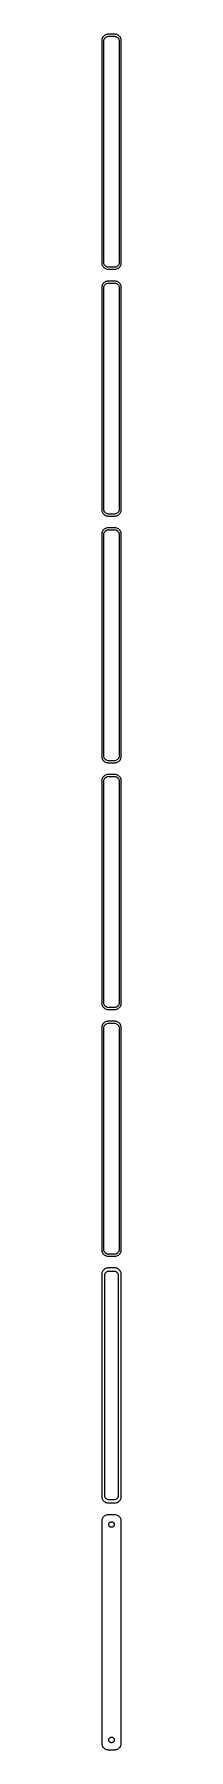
# Model space of a CAD drawing. Header units: metres. Extents: x -8 to 8, y 2745 to 5571.
# Drawn here: x -8 to 8, y 2745 to 4059 of the extents above; entities that cross this region are included whole.
import ezdxf

# ---------------------------------------------------------------- set-up
doc = ezdxf.new("R2010")
doc.units = ezdxf.units.M

msp = doc.modelspace()

# ---------------------------------------------------------------- linework, layer by layer
for p, q in [((-7.46057, 4054.63), (-7.5, 4054)), ((-7.5, 4054), (-7.5, 3884)), ((-7.34291, 4055.24), (-7.46057, 4054.63)), ((-7.14888, 4055.84), (-7.34291, 4055.24)), ((-6.88153, 4056.41), (-7.14888, 4055.84)), ((-6.54507, 4056.94), (-6.88153, 4056.41)), ((-6.14484, 4057.42), (-6.54507, 4056.94)), ((-5.68712, 4057.85), (-6.14484, 4057.42)), ((-6, 4053.5), (-5.96844, 4054)), ((-6, 3884.5), (-6, 4053.5)), ((-5.96844, 4054), (-5.87433, 4054.49)), ((-5.87433, 4054.49), (-5.7191, 4054.97)), ((-5.7191, 4054.97), (-5.50522, 4055.43)), ((-5.17912, 4058.22), (-5.68712, 4057.85)), ((-5.50522, 4055.43), (-5.23605, 4055.85)), ((-5.23605, 4055.85), (-4.91586, 4056.24)), ((-4.62889, 4058.52), (-5.17912, 4058.22)), ((-4.91586, 4056.24), (-4.54968, 4056.58)), ((-4.04507, 4058.76), (-4.62889, 4058.52)), ((-4.54968, 4056.58), (-4.1433, 4056.88)), ((-4.1433, 4056.88), (-3.70311, 4057.12)), ((-3.4369, 4058.91), (-4.04507, 4058.76)), ((-3.70311, 4057.12), (-3.23605, 4057.3)), ((-2.81395, 4058.99), (-3.4369, 4058.91)), ((-3.23605, 4057.3), (-2.74951, 4057.43)), ((2.81395, 4058.99), (-2.81395, 4058.99)), ((-2.74951, 4057.43), (-2.25116, 4057.49)), ((-2.25116, 4057.49), (2.25116, 4057.49)), ((2.25116, 4057.49), (2.74951, 4057.43)), ((2.74951, 4057.43), (3.23605, 4057.3)), ((3.4369, 4058.91), (2.81395, 4058.99)), ((3.23605, 4057.3), (3.70311, 4057.12)), ((4.04507, 4058.76), (3.4369, 4058.91)), ((3.70311, 4057.12), (4.1433, 4056.88)), ((4.62889, 4058.52), (4.04507, 4058.76)), ((4.1433, 4056.88), (4.54968, 4056.58)), ((4.54968, 4056.58), (4.91586, 4056.24)), ((5.17912, 4058.22), (4.62889, 4058.52)), ((4.91586, 4056.24), (5.23605, 4055.85)), ((5.68712, 4057.85), (5.17912, 4058.22)), ((5.23605, 4055.85), (5.50522, 4055.43)), ((5.50522, 4055.43), (5.7191, 4054.97)), ((6.14484, 4057.42), (5.68712, 4057.85)), ((5.7191, 4054.97), (5.87433, 4054.49)), ((5.87433, 4054.49), (5.96844, 4054)), ((5.96844, 4054), (6, 4053.5)), ((6, 4053.5), (6, 3884.5)), ((6.54507, 4056.94), (6.14484, 4057.42)), ((6.88153, 4056.41), (6.54507, 4056.94)), ((7.14888, 4055.84), (6.88153, 4056.41)), ((7.34291, 4055.24), (7.14888, 4055.84)), ((7.46057, 4054.63), (7.34291, 4055.24)), ((7.5, 4054), (7.46057, 4054.63)), ((7.5, 3884), (7.5, 4054)), ((-7.5, 3884), (-7.46057, 3883.37)), ((-7.46057, 3883.37), (-7.34291, 3882.76)), ((-7.34291, 3882.76), (-7.14888, 3882.16)), ((-7.14888, 3882.16), (-6.88153, 3881.59)), ((-6.88153, 3881.59), (-6.54507, 3881.06)), ((-6.54507, 3881.06), (-6.14484, 3880.58)), ((-6.14484, 3880.58), (-5.68712, 3880.15)), ((-5.96844, 3884), (-6, 3884.5)), ((-5.87433, 3883.51), (-5.96844, 3884)), ((-5.7191, 3883.03), (-5.87433, 3883.51)), ((-5.50522, 3882.57), (-5.7191, 3883.03)), ((-5.68712, 3880.15), (-5.17912, 3879.78)), ((-5.23605, 3882.15), (-5.50522, 3882.57)), ((-4.91586, 3881.76), (-5.23605, 3882.15)), ((-5.17912, 3879.78), (-4.62889, 3879.48)), ((-4.54968, 3881.42), (-4.91586, 3881.76)), ((-4.62889, 3879.48), (-4.04507, 3879.24)), ((-4.1433, 3881.12), (-4.54968, 3881.42)), ((-3.70311, 3880.88), (-4.1433, 3881.12)), ((-4.04507, 3879.24), (-3.4369, 3879.09)), ((-3.23605, 3880.7), (-3.70311, 3880.88)), ((-3.4369, 3879.09), (-2.81395, 3879.01)), ((-2.74951, 3880.57), (-3.23605, 3880.7)), ((-2.81395, 3879.01), (2.81395, 3879.01)), ((-2.25116, 3880.51), (-2.74951, 3880.57)), ((2.25116, 3880.51), (-2.25116, 3880.51)), ((2.74951, 3880.57), (2.25116, 3880.51)), ((3.23605, 3880.7), (2.74951, 3880.57)), ((2.81395, 3879.01), (3.4369, 3879.09)), ((3.70311, 3880.88), (3.23605, 3880.7)), ((3.4369, 3879.09), (4.04507, 3879.24)), ((4.1433, 3881.12), (3.70311, 3880.88)), ((4.04507, 3879.24), (4.62889, 3879.48)), ((4.54968, 3881.42), (4.1433, 3881.12)), ((4.91586, 3881.76), (4.54968, 3881.42)), ((4.62889, 3879.48), (5.17912, 3879.78)), ((5.23605, 3882.15), (4.91586, 3881.76)), ((5.17912, 3879.78), (5.68712, 3880.15)), ((5.50522, 3882.57), (5.23605, 3882.15)), ((5.7191, 3883.03), (5.50522, 3882.57)), ((5.68712, 3880.15), (6.14484, 3880.58)), ((5.87433, 3883.51), (5.7191, 3883.03)), ((5.96844, 3884), (5.87433, 3883.51)), ((6, 3884.5), (5.96844, 3884)), ((6.14484, 3880.58), (6.54507, 3881.06)), ((6.54507, 3881.06), (6.88153, 3881.59)), ((6.88153, 3881.59), (7.14888, 3882.16)), ((7.14888, 3882.16), (7.34291, 3882.76)), ((7.34291, 3882.76), (7.46057, 3883.37)), ((7.46057, 3883.37), (7.5, 3884)), ((-7.46057, 3865.63), (-7.5, 3865)), ((-7.5, 3865), (-7.5, 3695)), ((-7.34291, 3866.24), (-7.46057, 3865.63)), ((-7.14888, 3866.84), (-7.34291, 3866.24)), ((-6.88153, 3867.41), (-7.14888, 3866.84)), ((-6.54507, 3867.94), (-6.88153, 3867.41)), ((-6.14484, 3868.42), (-6.54507, 3867.94)), ((-5.68712, 3868.85), (-6.14484, 3868.42)), ((-6, 3864.5), (-5.96844, 3865)), ((-6, 3695.5), (-6, 3864.5)), ((-5.96844, 3865), (-5.87433, 3865.49)), ((-5.87433, 3865.49), (-5.7191, 3865.97)), ((-5.7191, 3865.97), (-5.50522, 3866.43)), ((-5.17912, 3869.22), (-5.68712, 3868.85)), ((-5.50522, 3866.43), (-5.23605, 3866.85)), ((-5.23605, 3866.85), (-4.91586, 3867.24)), ((-4.62889, 3869.52), (-5.17912, 3869.22)), ((-4.91586, 3867.24), (-4.54968, 3867.58)), ((-4.04507, 3869.76), (-4.62889, 3869.52)), ((-4.54968, 3867.58), (-4.1433, 3867.88)), ((-4.1433, 3867.88), (-3.70311, 3868.12)), ((-3.4369, 3869.91), (-4.04507, 3869.76)), ((-3.70311, 3868.12), (-3.23605, 3868.3)), ((-2.81395, 3869.99), (-3.4369, 3869.91)), ((-3.23605, 3868.3), (-2.74951, 3868.43)), ((2.81395, 3869.99), (-2.81395, 3869.99)), ((-2.74951, 3868.43), (-2.25116, 3868.49)), ((-2.25116, 3868.49), (2.25116, 3868.49)), ((2.25116, 3868.49), (2.74951, 3868.43)), ((2.74951, 3868.43), (3.23605, 3868.3)), ((3.4369, 3869.91), (2.81395, 3869.99)), ((3.23605, 3868.3), (3.70311, 3868.12)), ((4.04507, 3869.76), (3.4369, 3869.91)), ((3.70311, 3868.12), (4.1433, 3867.88)), ((4.62889, 3869.52), (4.04507, 3869.76)), ((4.1433, 3867.88), (4.54968, 3867.58)), ((4.54968, 3867.58), (4.91586, 3867.24)), ((5.17912, 3869.22), (4.62889, 3869.52)), ((4.91586, 3867.24), (5.23605, 3866.85)), ((5.68712, 3868.85), (5.17912, 3869.22)), ((5.23605, 3866.85), (5.50522, 3866.43)), ((5.50522, 3866.43), (5.7191, 3865.97)), ((6.14484, 3868.42), (5.68712, 3868.85)), ((5.7191, 3865.97), (5.87433, 3865.49)), ((5.87433, 3865.49), (5.96844, 3865)), ((5.96844, 3865), (6, 3864.5)), ((6, 3864.5), (6, 3695.5)), ((6.54507, 3867.94), (6.14484, 3868.42)), ((6.88153, 3867.41), (6.54507, 3867.94)), ((7.14888, 3866.84), (6.88153, 3867.41)), ((7.34291, 3866.24), (7.14888, 3866.84)), ((7.46057, 3865.63), (7.34291, 3866.24)), ((7.5, 3865), (7.46057, 3865.63)), ((7.5, 3695), (7.5, 3865)), ((-7.5, 3695), (-7.46057, 3694.37)), ((-7.46057, 3694.37), (-7.34291, 3693.76)), ((-7.34291, 3693.76), (-7.14888, 3693.16)), ((-7.14888, 3693.16), (-6.88153, 3692.59)), ((-6.88153, 3692.59), (-6.54507, 3692.06)), ((-5.96844, 3695), (-6, 3695.5)), ((-5.87433, 3694.51), (-5.96844, 3695)), ((-5.7191, 3694.03), (-5.87433, 3694.51)), ((-5.50522, 3693.57), (-5.7191, 3694.03)), ((-5.23605, 3693.15), (-5.50522, 3693.57)), ((-4.91586, 3692.76), (-5.23605, 3693.15)), ((-4.54968, 3692.42), (-4.91586, 3692.76)), ((-4.1433, 3692.12), (-4.54968, 3692.42)), ((4.54968, 3692.42), (4.1433, 3692.12)), ((4.91586, 3692.76), (4.54968, 3692.42)), ((5.23605, 3693.15), (4.91586, 3692.76)), ((5.50522, 3693.57), (5.23605, 3693.15)), ((5.7191, 3694.03), (5.50522, 3693.57)), ((5.87433, 3694.51), (5.7191, 3694.03)), ((5.96844, 3695), (5.87433, 3694.51)), ((6, 3695.5), (5.96844, 3695)), ((6.54507, 3692.06), (6.88153, 3692.59)), ((6.88153, 3692.59), (7.14888, 3693.16)), ((7.14888, 3693.16), (7.34291, 3693.76)), ((7.34291, 3693.76), (7.46057, 3694.37)), ((7.46057, 3694.37), (7.5, 3695)), ((-6.54507, 3692.06), (-6.14484, 3691.58)), ((-6.14484, 3679.42), (-6.54507, 3678.94)), ((-6.14484, 3691.58), (-5.68712, 3691.15)), ((-5.68712, 3679.85), (-6.14484, 3679.42)), ((-5.68712, 3691.15), (-5.17912, 3690.78)), ((-5.17912, 3680.22), (-5.68712, 3679.85)), ((-5.17912, 3690.78), (-4.62889, 3690.48)), ((-4.62889, 3680.52), (-5.17912, 3680.22)), ((-4.62889, 3690.48), (-4.04507, 3690.24)), ((-4.04507, 3680.76), (-4.62889, 3680.52)), ((-3.70311, 3691.88), (-4.1433, 3692.12)), ((-4.04507, 3690.24), (-3.4369, 3690.09)), ((-3.4369, 3680.91), (-4.04507, 3680.76)), ((-3.23605, 3691.7), (-3.70311, 3691.88)), ((-3.70311, 3679.12), (-3.23605, 3679.3)), ((-3.4369, 3690.09), (-2.81395, 3690.01)), ((-2.81395, 3680.99), (-3.4369, 3680.91)), ((-2.74951, 3691.57), (-3.23605, 3691.7)), ((-3.23605, 3679.3), (-2.74951, 3679.43)), ((-2.81395, 3690.01), (2.81395, 3690.01)), ((2.81395, 3680.99), (-2.81395, 3680.99)), ((-2.25116, 3691.51), (-2.74951, 3691.57)), ((-2.74951, 3679.43), (-2.25116, 3679.49)), ((2.25116, 3691.51), (-2.25116, 3691.51)), ((-2.25116, 3679.49), (2.25116, 3679.49)), ((2.74951, 3691.57), (2.25116, 3691.51)), ((2.25116, 3679.49), (2.74951, 3679.43)), ((3.23605, 3691.7), (2.74951, 3691.57)), ((2.74951, 3679.43), (3.23605, 3679.3)), ((2.81395, 3690.01), (3.4369, 3690.09)), ((3.4369, 3680.91), (2.81395, 3680.99)), ((3.70311, 3691.88), (3.23605, 3691.7)), ((3.23605, 3679.3), (3.70311, 3679.12)), ((3.4369, 3690.09), (4.04507, 3690.24)), ((4.04507, 3680.76), (3.4369, 3680.91)), ((4.1433, 3692.12), (3.70311, 3691.88)), ((4.04507, 3690.24), (4.62889, 3690.48)), ((4.62889, 3680.52), (4.04507, 3680.76)), ((4.62889, 3690.48), (5.17912, 3690.78)), ((5.17912, 3680.22), (4.62889, 3680.52)), ((5.17912, 3690.78), (5.68712, 3691.15)), ((5.68712, 3679.85), (5.17912, 3680.22)), ((5.68712, 3691.15), (6.14484, 3691.58)), ((6.14484, 3679.42), (5.68712, 3679.85)), ((6.14484, 3691.58), (6.54507, 3692.06)), ((6.54507, 3678.94), (6.14484, 3679.42)), ((-7.46057, 3676.63), (-7.5, 3676)), ((-7.5, 3676), (-7.5, 3506)), ((-7.34291, 3677.24), (-7.46057, 3676.63)), ((-7.14888, 3677.84), (-7.34291, 3677.24)), ((-6.88153, 3678.41), (-7.14888, 3677.84)), ((-6.54507, 3678.94), (-6.88153, 3678.41)), ((-6, 3675.5), (-5.96844, 3676)), ((-6, 3506.5), (-6, 3675.5)), ((-5.96844, 3676), (-5.87433, 3676.49)), ((-5.87433, 3676.49), (-5.7191, 3676.97)), ((-5.7191, 3676.97), (-5.50522, 3677.43)), ((-5.50522, 3677.43), (-5.23605, 3677.85)), ((-5.23605, 3677.85), (-4.91586, 3678.24)), ((-4.91586, 3678.24), (-4.54968, 3678.58)), ((-4.54968, 3678.58), (-4.1433, 3678.88)), ((-4.1433, 3678.88), (-3.70311, 3679.12)), ((3.70311, 3679.12), (4.1433, 3678.88)), ((4.1433, 3678.88), (4.54968, 3678.58)), ((4.54968, 3678.58), (4.91586, 3678.24)), ((4.91586, 3678.24), (5.23605, 3677.85)), ((5.23605, 3677.85), (5.50522, 3677.43)), ((5.50522, 3677.43), (5.7191, 3676.97)), ((5.7191, 3676.97), (5.87433, 3676.49)), ((5.87433, 3676.49), (5.96844, 3676)), ((5.96844, 3676), (6, 3675.5)), ((6, 3675.5), (6, 3506.5)), ((6.88153, 3678.41), (6.54507, 3678.94)), ((7.14888, 3677.84), (6.88153, 3678.41)), ((7.34291, 3677.24), (7.14888, 3677.84)), ((7.46057, 3676.63), (7.34291, 3677.24)), ((7.5, 3676), (7.46057, 3676.63)), ((7.5, 3506), (7.5, 3676)), ((-7.5, 3506), (-7.46057, 3505.37)), ((-7.46057, 3505.37), (-7.34291, 3504.76)), ((-7.34291, 3504.76), (-7.14888, 3504.16)), ((-7.14888, 3504.16), (-6.88153, 3503.59)), ((-6.88153, 3503.59), (-6.54507, 3503.06)), ((-6.54507, 3503.06), (-6.14484, 3502.58)), ((-6.14484, 3502.58), (-5.68712, 3502.15)), ((-5.96844, 3506), (-6, 3506.5)), ((-5.87433, 3505.51), (-5.96844, 3506)), ((-5.7191, 3505.03), (-5.87433, 3505.51)), ((-5.50522, 3504.57), (-5.7191, 3505.03)), ((-5.68712, 3502.15), (-5.17912, 3501.78)), ((-5.23605, 3504.15), (-5.50522, 3504.57)), ((-4.91586, 3503.76), (-5.23605, 3504.15)), ((-5.17912, 3501.78), (-4.62889, 3501.48)), ((-4.54968, 3503.42), (-4.91586, 3503.76)), ((-4.62889, 3501.48), (-4.04507, 3501.24)), ((-4.1433, 3503.12), (-4.54968, 3503.42)), ((-3.70311, 3502.88), (-4.1433, 3503.12)), ((-4.04507, 3501.24), (-3.4369, 3501.09)), ((-3.23605, 3502.7), (-3.70311, 3502.88)), ((-3.4369, 3501.09), (-2.81395, 3501.01)), ((-2.74951, 3502.57), (-3.23605, 3502.7)), ((-2.81395, 3501.01), (2.81395, 3501.01)), ((-2.25116, 3502.51), (-2.74951, 3502.57)), ((2.25116, 3502.51), (-2.25116, 3502.51)), ((2.74951, 3502.57), (2.25116, 3502.51)), ((3.23605, 3502.7), (2.74951, 3502.57)), ((2.81395, 3501.01), (3.4369, 3501.09)), ((3.70311, 3502.88), (3.23605, 3502.7)), ((3.4369, 3501.09), (4.04507, 3501.24)), ((4.1433, 3503.12), (3.70311, 3502.88)), ((4.04507, 3501.24), (4.62889, 3501.48)), ((4.54968, 3503.42), (4.1433, 3503.12)), ((4.91586, 3503.76), (4.54968, 3503.42)), ((4.62889, 3501.48), (5.17912, 3501.78)), ((5.23605, 3504.15), (4.91586, 3503.76)), ((5.17912, 3501.78), (5.68712, 3502.15)), ((5.50522, 3504.57), (5.23605, 3504.15)), ((5.7191, 3505.03), (5.50522, 3504.57)), ((5.68712, 3502.15), (6.14484, 3502.58)), ((5.87433, 3505.51), (5.7191, 3505.03)), ((5.96844, 3506), (5.87433, 3505.51)), ((6, 3506.5), (5.96844, 3506)), ((6.14484, 3502.58), (6.54507, 3503.06)), ((6.54507, 3503.06), (6.88153, 3503.59)), ((6.88153, 3503.59), (7.14888, 3504.16)), ((7.14888, 3504.16), (7.34291, 3504.76)), ((7.34291, 3504.76), (7.46057, 3505.37)), ((7.46057, 3505.37), (7.5, 3506)), ((-7.46057, 3487.63), (-7.5, 3487)), ((-7.5, 3487), (-7.5, 3317)), ((-7.34291, 3488.24), (-7.46057, 3487.63)), ((-7.14888, 3488.84), (-7.34291, 3488.24)), ((-6.88153, 3489.41), (-7.14888, 3488.84)), ((-6.54507, 3489.94), (-6.88153, 3489.41)), ((-6.14484, 3490.42), (-6.54507, 3489.94)), ((-5.68712, 3490.85), (-6.14484, 3490.42)), ((-6, 3486.5), (-5.96844, 3487)), ((-6, 3317.5), (-6, 3486.5)), ((-5.96844, 3487), (-5.87433, 3487.49)), ((-5.87433, 3487.49), (-5.7191, 3487.97)), ((-5.7191, 3487.97), (-5.50522, 3488.43)), ((-5.17912, 3491.22), (-5.68712, 3490.85)), ((-5.50522, 3488.43), (-5.23605, 3488.85)), ((-5.23605, 3488.85), (-4.91586, 3489.24)), ((-4.62889, 3491.52), (-5.17912, 3491.22)), ((-4.91586, 3489.24), (-4.54968, 3489.58)), ((-4.04507, 3491.76), (-4.62889, 3491.52)), ((-4.54968, 3489.58), (-4.1433, 3489.88)), ((-4.1433, 3489.88), (-3.70311, 3490.12)), ((-3.4369, 3491.91), (-4.04507, 3491.76)), ((-3.70311, 3490.12), (-3.23605, 3490.3)), ((-2.81395, 3491.99), (-3.4369, 3491.91)), ((-3.23605, 3490.3), (-2.74951, 3490.43)), ((2.81395, 3491.99), (-2.81395, 3491.99)), ((-2.74951, 3490.43), (-2.25116, 3490.49)), ((-2.25116, 3490.49), (2.25116, 3490.49)), ((2.25116, 3490.49), (2.74951, 3490.43)), ((2.74951, 3490.43), (3.23605, 3490.3)), ((3.4369, 3491.91), (2.81395, 3491.99)), ((3.23605, 3490.3), (3.70311, 3490.12)), ((4.04507, 3491.76), (3.4369, 3491.91)), ((3.70311, 3490.12), (4.1433, 3489.88)), ((4.62889, 3491.52), (4.04507, 3491.76)), ((4.1433, 3489.88), (4.54968, 3489.58)), ((4.54968, 3489.58), (4.91586, 3489.24)), ((5.17912, 3491.22), (4.62889, 3491.52)), ((4.91586, 3489.24), (5.23605, 3488.85)), ((5.68712, 3490.85), (5.17912, 3491.22)), ((5.23605, 3488.85), (5.50522, 3488.43)), ((5.50522, 3488.43), (5.7191, 3487.97)), ((6.14484, 3490.42), (5.68712, 3490.85)), ((5.7191, 3487.97), (5.87433, 3487.49)), ((5.87433, 3487.49), (5.96844, 3487)), ((5.96844, 3487), (6, 3486.5)), ((6, 3486.5), (6, 3317.5)), ((6.54507, 3489.94), (6.14484, 3490.42)), ((6.88153, 3489.41), (6.54507, 3489.94)), ((7.14888, 3488.84), (6.88153, 3489.41)), ((7.34291, 3488.24), (7.14888, 3488.84)), ((7.46057, 3487.63), (7.34291, 3488.24)), ((7.5, 3487), (7.46057, 3487.63)), ((7.5, 3317), (7.5, 3487)), ((-7.5, 3317), (-7.46057, 3316.37)), ((-7.46057, 3316.37), (-7.34291, 3315.76)), ((-7.34291, 3315.76), (-7.14888, 3315.16)), ((-7.14888, 3315.16), (-6.88153, 3314.59)), ((-6.88153, 3314.59), (-6.54507, 3314.06)), ((-6.54507, 3314.06), (-6.14484, 3313.58)), ((-6.14484, 3313.58), (-5.68712, 3313.15)), ((-5.96844, 3317), (-6, 3317.5)), ((-5.87433, 3316.51), (-5.96844, 3317)), ((-5.7191, 3316.03), (-5.87433, 3316.51)), ((-5.50522, 3315.57), (-5.7191, 3316.03)), ((-5.68712, 3313.15), (-5.17912, 3312.78)), ((-5.23605, 3315.15), (-5.50522, 3315.57)), ((-4.91586, 3314.76), (-5.23605, 3315.15)), ((-5.17912, 3312.78), (-4.62889, 3312.48)), ((-4.54968, 3314.42), (-4.91586, 3314.76)), ((-4.62889, 3312.48), (-4.04507, 3312.24)), ((-4.1433, 3314.12), (-4.54968, 3314.42)), ((-3.70311, 3313.88), (-4.1433, 3314.12)), ((-4.04507, 3312.24), (-3.4369, 3312.09)), ((-3.23605, 3313.7), (-3.70311, 3313.88)), ((-3.4369, 3312.09), (-2.81395, 3312.01)), ((-2.74951, 3313.57), (-3.23605, 3313.7)), ((-2.81395, 3312.01), (2.81395, 3312.01)), ((-2.25116, 3313.51), (-2.74951, 3313.57)), ((2.25116, 3313.51), (-2.25116, 3313.51)), ((2.74951, 3313.57), (2.25116, 3313.51)), ((3.23605, 3313.7), (2.74951, 3313.57)), ((2.81395, 3312.01), (3.4369, 3312.09)), ((3.70311, 3313.88), (3.23605, 3313.7)), ((3.4369, 3312.09), (4.04507, 3312.24)), ((4.1433, 3314.12), (3.70311, 3313.88)), ((4.04507, 3312.24), (4.62889, 3312.48)), ((4.54968, 3314.42), (4.1433, 3314.12)), ((4.91586, 3314.76), (4.54968, 3314.42)), ((4.62889, 3312.48), (5.17912, 3312.78)), ((5.23605, 3315.15), (4.91586, 3314.76)), ((5.17912, 3312.78), (5.68712, 3313.15)), ((5.50522, 3315.57), (5.23605, 3315.15)), ((5.7191, 3316.03), (5.50522, 3315.57)), ((5.68712, 3313.15), (6.14484, 3313.58)), ((5.87433, 3316.51), (5.7191, 3316.03)), ((5.96844, 3317), (5.87433, 3316.51)), ((6, 3317.5), (5.96844, 3317)), ((6.14484, 3313.58), (6.54507, 3314.06)), ((6.54507, 3314.06), (6.88153, 3314.59)), ((6.88153, 3314.59), (7.14888, 3315.16)), ((7.14888, 3315.16), (7.34291, 3315.76)), ((7.34291, 3315.76), (7.46057, 3316.37)), ((7.46057, 3316.37), (7.5, 3317)), ((-7.46057, 3298.63), (-7.5, 3298)), ((-7.34291, 3299.24), (-7.46057, 3298.63)), ((-7.14888, 3299.84), (-7.34291, 3299.24)), ((-6.88153, 3300.41), (-7.14888, 3299.84)), ((-6.54507, 3300.94), (-6.88153, 3300.41)), ((-6.14484, 3301.42), (-6.54507, 3300.94)), ((-5.68712, 3301.85), (-6.14484, 3301.42)), ((-5.96844, 3298), (-5.87433, 3298.49)), ((-5.87433, 3298.49), (-5.7191, 3298.97)), ((-5.7191, 3298.97), (-5.50522, 3299.43)), ((-5.17912, 3302.22), (-5.68712, 3301.85)), ((-5.50522, 3299.43), (-5.23605, 3299.85)), ((-5.23605, 3299.85), (-4.91586, 3300.24)), ((-4.62889, 3302.52), (-5.17912, 3302.22)), ((-4.91586, 3300.24), (-4.54968, 3300.58)), ((-4.04507, 3302.76), (-4.62889, 3302.52)), ((-4.54968, 3300.58), (-4.1433, 3300.88)), ((-4.1433, 3300.88), (-3.70311, 3301.12)), ((-3.4369, 3302.91), (-4.04507, 3302.76)), ((-3.70311, 3301.12), (-3.23605, 3301.3)), ((-2.81395, 3302.99), (-3.4369, 3302.91)), ((-3.23605, 3301.3), (-2.74951, 3301.43)), ((2.81395, 3302.99), (-2.81395, 3302.99)), ((-2.74951, 3301.43), (-2.25116, 3301.49)), ((-2.25116, 3301.49), (2.25116, 3301.49)), ((2.25116, 3301.49), (2.74951, 3301.43)), ((2.74951, 3301.43), (3.23605, 3301.3)), ((3.4369, 3302.91), (2.81395, 3302.99)), ((3.23605, 3301.3), (3.70311, 3301.12)), ((4.04507, 3302.76), (3.4369, 3302.91)), ((3.70311, 3301.12), (4.1433, 3300.88)), ((4.62889, 3302.52), (4.04507, 3302.76)), ((4.1433, 3300.88), (4.54968, 3300.58)), ((4.54968, 3300.58), (4.91586, 3300.24)), ((5.17912, 3302.22), (4.62889, 3302.52)), ((4.91586, 3300.24), (5.23605, 3299.85)), ((5.68712, 3301.85), (5.17912, 3302.22)), ((5.23605, 3299.85), (5.50522, 3299.43)), ((5.50522, 3299.43), (5.7191, 3298.97)), ((6.14484, 3301.42), (5.68712, 3301.85)), ((5.7191, 3298.97), (5.87433, 3298.49)), ((5.87433, 3298.49), (5.96844, 3298)), ((6.54507, 3300.94), (6.14484, 3301.42)), ((6.88153, 3300.41), (6.54507, 3300.94)), ((7.14888, 3299.84), (6.88153, 3300.41)), ((7.34291, 3299.24), (7.14888, 3299.84)), ((7.46057, 3298.63), (7.34291, 3299.24)), ((7.5, 3298), (7.46057, 3298.63)), ((-7.5, 3298), (-7.5, 3128)), ((-6, 3297.5), (-5.96844, 3298)), ((-6, 3128.5), (-6, 3297.5)), ((5.96844, 3298), (6, 3297.5)), ((6, 3297.5), (6, 3128.5)), ((7.5, 3128), (7.5, 3298)), ((-7.5, 3128), (-7.46057, 3127.37)), ((-7.46057, 3127.37), (-7.34291, 3126.76)), ((-5.96844, 3128), (-6, 3128.5)), ((-5.87433, 3127.51), (-5.96844, 3128)), ((-5.7191, 3127.03), (-5.87433, 3127.51)), ((5.87433, 3127.51), (5.7191, 3127.03)), ((5.96844, 3128), (5.87433, 3127.51)), ((6, 3128.5), (5.96844, 3128)), ((7.34291, 3126.76), (7.46057, 3127.37)), ((7.46057, 3127.37), (7.5, 3128)), ((-7.34291, 3126.76), (-7.14888, 3126.16)), ((-7.14888, 3126.16), (-6.88153, 3125.59)), ((-6.88153, 3125.59), (-6.54507, 3125.06)), ((-6.54507, 3125.06), (-6.14484, 3124.58)), ((-6.14484, 3124.58), (-5.68712, 3124.15)), ((-5.50522, 3126.57), (-5.7191, 3127.03)), ((-5.68712, 3124.15), (-5.17912, 3123.78)), ((-5.23605, 3126.15), (-5.50522, 3126.57)), ((-4.91586, 3125.76), (-5.23605, 3126.15)), ((-5.17912, 3123.78), (-4.62889, 3123.48)), ((-4.54968, 3125.42), (-4.91586, 3125.76)), ((-4.62889, 3123.48), (-4.04507, 3123.24)), ((-4.1433, 3125.12), (-4.54968, 3125.42)), ((-3.70311, 3124.88), (-4.1433, 3125.12)), ((-4.04507, 3123.24), (-3.4369, 3123.09)), ((-3.23605, 3124.7), (-3.70311, 3124.88)), ((-3.4369, 3123.09), (-2.81395, 3123.01)), ((-2.74951, 3124.57), (-3.23605, 3124.7)), ((-2.81395, 3123.01), (2.81395, 3123.01)), ((-2.25116, 3124.51), (-2.74951, 3124.57)), ((2.25116, 3124.51), (-2.25116, 3124.51)), ((2.74951, 3124.57), (2.25116, 3124.51)), ((3.23605, 3124.7), (2.74951, 3124.57)), ((2.81395, 3123.01), (3.4369, 3123.09)), ((3.70311, 3124.88), (3.23605, 3124.7)), ((3.4369, 3123.09), (4.04507, 3123.24)), ((4.1433, 3125.12), (3.70311, 3124.88)), ((4.04507, 3123.24), (4.62889, 3123.48)), ((4.54968, 3125.42), (4.1433, 3125.12)), ((4.91586, 3125.76), (4.54968, 3125.42)), ((4.62889, 3123.48), (5.17912, 3123.78)), ((5.23605, 3126.15), (4.91586, 3125.76)), ((5.17912, 3123.78), (5.68712, 3124.15)), ((5.50522, 3126.57), (5.23605, 3126.15)), ((5.7191, 3127.03), (5.50522, 3126.57)), ((5.68712, 3124.15), (6.14484, 3124.58)), ((6.14484, 3124.58), (6.54507, 3125.06)), ((6.54507, 3125.06), (6.88153, 3125.59)), ((6.88153, 3125.59), (7.14888, 3126.16)), ((7.14888, 3126.16), (7.34291, 3126.76)), ((-7.46057, 3109.63), (-7.5, 3109)), ((-7.5, 3109), (-7.5, 2939)), ((-7.34291, 3110.24), (-7.46057, 3109.63)), ((-7.14888, 3110.84), (-7.34291, 3110.24)), ((-6.88153, 3111.41), (-7.14888, 3110.84)), ((-6.54507, 3111.94), (-6.88153, 3111.41)), ((-6.14484, 3112.42), (-6.54507, 3111.94)), ((-5.68712, 3112.85), (-6.14484, 3112.42)), ((-5.17912, 3113.22), (-5.68712, 3112.85)), ((-4.62889, 3113.52), (-5.17912, 3113.22)), ((-5.11292, 3108.5), (-5.08836, 3108.89)), ((-5.11292, 2939.5), (-5.11292, 3108.5)), ((-5.08836, 3108.89), (-5.01512, 3109.27)), ((-5.01512, 3109.27), (-4.89432, 3109.65)), ((-4.89432, 3109.65), (-4.72786, 3110)), ((-4.72786, 3110), (-4.5184, 3110.33)), ((-4.04507, 3113.76), (-4.62889, 3113.52)), ((-4.5184, 3110.33), (-4.26921, 3110.63)), ((-4.26921, 3110.63), (-3.98424, 3110.9)), ((-3.4369, 3113.91), (-4.04507, 3113.76)), ((-3.98424, 3110.9), (-3.66798, 3111.13)), ((-3.66798, 3111.13), (-3.32541, 3111.32)), ((-2.81395, 3113.99), (-3.4369, 3113.91)), ((-3.32541, 3111.32), (-2.96194, 3111.46)), ((-2.96194, 3111.46), (-2.5833, 3111.56)), ((2.81395, 3113.99), (-2.81395, 3113.99)), ((-2.5833, 3111.56), (-2.19545, 3111.61)), ((-2.19545, 3111.61), (2.19545, 3111.61)), ((2.19545, 3111.61), (2.5833, 3111.56)), ((2.5833, 3111.56), (2.96194, 3111.46)), ((3.4369, 3113.91), (2.81395, 3113.99)), ((2.96194, 3111.46), (3.32541, 3111.32)), ((3.32541, 3111.32), (3.66798, 3111.13)), ((4.04507, 3113.76), (3.4369, 3113.91)), ((3.66798, 3111.13), (3.98424, 3110.9)), ((3.98424, 3110.9), (4.26921, 3110.63)), ((4.62889, 3113.52), (4.04507, 3113.76)), ((4.26921, 3110.63), (4.5184, 3110.33)), ((4.5184, 3110.33), (4.72786, 3110)), ((5.17912, 3113.22), (4.62889, 3113.52)), ((4.72786, 3110), (4.89432, 3109.65)), ((4.89432, 3109.65), (5.01512, 3109.27)), ((5.01512, 3109.27), (5.08836, 3108.89)), ((5.08836, 3108.89), (5.11292, 3108.5)), ((5.11292, 3108.5), (5.11292, 2939.5)), ((5.68712, 3112.85), (5.17912, 3113.22)), ((6.14484, 3112.42), (5.68712, 3112.85)), ((6.54507, 3111.94), (6.14484, 3112.42)), ((6.88153, 3111.41), (6.54507, 3111.94)), ((7.14888, 3110.84), (6.88153, 3111.41)), ((7.34291, 3110.24), (7.14888, 3110.84)), ((7.46057, 3109.63), (7.34291, 3110.24)), ((7.5, 3109), (7.46057, 3109.63)), ((7.5, 2939), (7.5, 3109)), ((-7.5, 2939), (-7.46057, 2938.37)), ((-7.46057, 2938.37), (-7.34291, 2937.76)), ((-7.34291, 2937.76), (-7.14888, 2937.16)), ((-7.14888, 2937.16), (-6.88153, 2936.59)), ((-6.88153, 2936.59), (-6.54507, 2936.06)), ((-6.54507, 2936.06), (-6.14484, 2935.58)), ((-6.14484, 2935.58), (-5.68712, 2935.15)), ((-5.68712, 2935.15), (-5.17912, 2934.78)), ((-5.17912, 2934.78), (-4.62889, 2934.48)), ((-5.08836, 2939.11), (-5.11292, 2939.5)), ((-5.01512, 2938.73), (-5.08836, 2939.11)), ((-4.89432, 2938.35), (-5.01512, 2938.73)), ((-4.72786, 2938), (-4.89432, 2938.35)), ((-4.5184, 2937.67), (-4.72786, 2938)), ((-4.62889, 2934.48), (-4.04507, 2934.24)), ((-4.26921, 2937.37), (-4.5184, 2937.67)), ((-3.98424, 2937.1), (-4.26921, 2937.37)), ((-4.04507, 2934.24), (-3.4369, 2934.09)), ((-3.66798, 2936.87), (-3.98424, 2937.1)), ((-3.32541, 2936.68), (-3.66798, 2936.87)), ((-3.4369, 2934.09), (-2.81395, 2934.01)), ((-2.96194, 2936.54), (-3.32541, 2936.68)), ((-2.5833, 2936.44), (-2.96194, 2936.54)), ((-2.81395, 2934.01), (2.81395, 2934.01)), ((-2.19545, 2936.39), (-2.5833, 2936.44)), ((2.19545, 2936.39), (-2.19545, 2936.39)), ((2.5833, 2936.44), (2.19545, 2936.39)), ((2.96194, 2936.54), (2.5833, 2936.44)), ((2.81395, 2934.01), (3.4369, 2934.09)), ((3.32541, 2936.68), (2.96194, 2936.54)), ((3.66798, 2936.87), (3.32541, 2936.68)), ((3.4369, 2934.09), (4.04507, 2934.24)), ((3.98424, 2937.1), (3.66798, 2936.87)), ((4.26921, 2937.37), (3.98424, 2937.1)), ((4.04507, 2934.24), (4.62889, 2934.48)), ((4.5184, 2937.67), (4.26921, 2937.37)), ((4.72786, 2938), (4.5184, 2937.67)), ((4.62889, 2934.48), (5.17912, 2934.78)), ((4.89432, 2938.35), (4.72786, 2938)), ((5.01512, 2938.73), (4.89432, 2938.35)), ((5.08836, 2939.11), (5.01512, 2938.73)), ((5.11292, 2939.5), (5.08836, 2939.11)), ((5.17912, 2934.78), (5.68712, 2935.15)), ((5.68712, 2935.15), (6.14484, 2935.58)), ((6.14484, 2935.58), (6.54507, 2936.06)), ((6.54507, 2936.06), (6.88153, 2936.59)), ((6.88153, 2936.59), (7.14888, 2937.16)), ((7.14888, 2937.16), (7.34291, 2937.76)), ((7.34291, 2937.76), (7.46057, 2938.37)), ((7.46057, 2938.37), (7.5, 2939)), ((-7.46057, 2920.63), (-7.5, 2920)), ((-7.5, 2920), (-7.5, 2750)), ((-7.34291, 2921.24), (-7.46057, 2920.63)), ((-7.14888, 2921.84), (-7.34291, 2921.24)), ((-6.88153, 2922.41), (-7.14888, 2921.84)), ((-6.54507, 2922.94), (-6.88153, 2922.41)), ((-6.14484, 2923.42), (-6.54507, 2922.94)), ((-5.68712, 2923.85), (-6.14484, 2923.42)), ((-5.17912, 2924.22), (-5.68712, 2923.85)), ((-4.62889, 2924.52), (-5.17912, 2924.22)), ((-4.04507, 2924.76), (-4.62889, 2924.52)), ((-3.4369, 2924.91), (-4.04507, 2924.76)), ((-2.81395, 2924.99), (-3.4369, 2924.91)), ((2.81395, 2924.99), (-2.81395, 2924.99)), ((-2.13528, 2917.5), (-2.11845, 2917.77)), ((-2.11845, 2917.23), (-2.13528, 2917.5)), ((-2.11845, 2917.77), (-2.06821, 2918.03)), ((-2.06821, 2916.97), (-2.11845, 2917.23)), ((-2.06821, 2918.03), (-1.98534, 2918.29)), ((-1.98534, 2918.29), (-1.87117, 2918.53)), ((-1.87117, 2918.53), (-1.72748, 2918.76)), ((-1.72748, 2918.76), (-1.55655, 2918.96)), ((-1.55655, 2918.96), (-1.36108, 2919.15)), ((-1.36108, 2919.15), (-1.14413, 2919.3)), ((-1.14413, 2919.3), (-0.90915, 2919.43)), ((-0.90915, 2919.43), (-0.65984, 2919.53)), ((-0.65984, 2919.53), (-0.4001, 2919.6)), ((-0.4001, 2919.6), (-0.13406, 2919.63)), ((-0.13406, 2919.63), (0.13406, 2919.63)), ((0.13406, 2919.63), (0.4001, 2919.6)), ((0.4001, 2919.6), (0.65984, 2919.53)), ((0.65984, 2919.53), (0.90915, 2919.43)), ((0.90915, 2919.43), (1.14413, 2919.3)), ((1.14413, 2919.3), (1.36108, 2919.15)), ((1.36108, 2919.15), (1.55655, 2918.96)), ((1.55655, 2918.96), (1.72748, 2918.76)), ((1.72748, 2918.76), (1.87117, 2918.53)), ((1.87117, 2918.53), (1.98534, 2918.29)), ((1.98534, 2918.29), (2.06821, 2918.03)), ((2.06821, 2918.03), (2.11845, 2917.77)), ((2.11845, 2917.23), (2.06821, 2916.97)), ((2.11845, 2917.77), (2.13528, 2917.5)), ((2.13528, 2917.5), (2.11845, 2917.23)), ((3.4369, 2924.91), (2.81395, 2924.99)), ((4.04507, 2924.76), (3.4369, 2924.91)), ((4.62889, 2924.52), (4.04507, 2924.76)), ((5.17912, 2924.22), (4.62889, 2924.52)), ((5.68712, 2923.85), (5.17912, 2924.22)), ((6.14484, 2923.42), (5.68712, 2923.85)), ((6.54507, 2922.94), (6.14484, 2923.42)), ((6.88153, 2922.41), (6.54507, 2922.94)), ((7.14888, 2921.84), (6.88153, 2922.41)), ((7.34291, 2921.24), (7.14888, 2921.84)), ((7.46057, 2920.63), (7.34291, 2921.24)), ((7.5, 2920), (7.46057, 2920.63)), ((7.5, 2750), (7.5, 2920)), ((-1.98534, 2916.71), (-2.06821, 2916.97)), ((-1.87117, 2916.47), (-1.98534, 2916.71)), ((-1.72748, 2916.24), (-1.87117, 2916.47)), ((-1.55655, 2916.04), (-1.72748, 2916.24)), ((-1.36108, 2915.85), (-1.55655, 2916.04)), ((-1.14413, 2915.7), (-1.36108, 2915.85)), ((-0.90915, 2915.57), (-1.14413, 2915.7)), ((-0.65984, 2915.47), (-0.90915, 2915.57)), ((-0.4001, 2915.4), (-0.65984, 2915.47)), ((-0.13406, 2915.37), (-0.4001, 2915.4)), ((0.13406, 2915.37), (-0.13406, 2915.37)), ((0.4001, 2915.4), (0.13406, 2915.37)), ((0.65984, 2915.47), (0.4001, 2915.4)), ((0.90915, 2915.57), (0.65984, 2915.47)), ((1.14413, 2915.7), (0.90915, 2915.57)), ((1.36108, 2915.85), (1.14413, 2915.7)), ((1.55655, 2916.04), (1.36108, 2915.85)), ((1.72748, 2916.24), (1.55655, 2916.04)), ((1.87117, 2916.47), (1.72748, 2916.24)), ((1.98534, 2916.71), (1.87117, 2916.47)), ((2.06821, 2916.97), (1.98534, 2916.71)), ((-7.5, 2750), (-7.46057, 2749.37)), ((-7.46057, 2749.37), (-7.34291, 2748.76)), ((-7.34291, 2748.76), (-7.14888, 2748.16)), ((-7.14888, 2748.16), (-6.88153, 2747.59)), ((-6.88153, 2747.59), (-6.54507, 2747.06)), ((-6.54507, 2747.06), (-6.14484, 2746.58)), ((-6.14484, 2746.58), (-5.68712, 2746.15)), ((-2.13528, 2752.5), (-2.11845, 2752.77)), ((-2.11845, 2752.23), (-2.13528, 2752.5)), ((-2.11845, 2752.77), (-2.06821, 2753.03)), ((-2.06821, 2751.97), (-2.11845, 2752.23)), ((-2.06821, 2753.03), (-1.98534, 2753.29)), ((-1.98534, 2751.71), (-2.06821, 2751.97)), ((-1.98534, 2753.29), (-1.87117, 2753.53)), ((-1.87117, 2751.47), (-1.98534, 2751.71)), ((-1.87117, 2753.53), (-1.72748, 2753.76)), ((-1.72748, 2751.24), (-1.87117, 2751.47)), ((-1.72748, 2753.76), (-1.55655, 2753.96)), ((-1.55655, 2751.04), (-1.72748, 2751.24)), ((-1.55655, 2753.96), (-1.36108, 2754.15)), ((-1.36108, 2750.85), (-1.55655, 2751.04)), ((-1.36108, 2754.15), (-1.14413, 2754.3)), ((-1.14413, 2750.7), (-1.36108, 2750.85)), ((-1.14413, 2754.3), (-0.90915, 2754.43)), ((-0.90915, 2750.57), (-1.14413, 2750.7)), ((-0.90915, 2754.43), (-0.65984, 2754.53)), ((-0.65984, 2750.47), (-0.90915, 2750.57)), ((-0.65984, 2754.53), (-0.4001, 2754.6)), ((-0.4001, 2750.4), (-0.65984, 2750.47)), ((-0.4001, 2754.6), (-0.13406, 2754.63)), ((-0.13406, 2750.37), (-0.4001, 2750.4)), ((-0.13406, 2754.63), (0.13406, 2754.63)), ((0.13406, 2750.37), (-0.13406, 2750.37)), ((0.13406, 2754.63), (0.4001, 2754.6)), ((0.4001, 2750.4), (0.13406, 2750.37)), ((0.4001, 2754.6), (0.65984, 2754.53)), ((0.65984, 2750.47), (0.4001, 2750.4)), ((0.65984, 2754.53), (0.90915, 2754.43)), ((0.90915, 2750.57), (0.65984, 2750.47)), ((0.90915, 2754.43), (1.14413, 2754.3)), ((1.14413, 2750.7), (0.90915, 2750.57)), ((1.14413, 2754.3), (1.36108, 2754.15)), ((1.36108, 2750.85), (1.14413, 2750.7)), ((1.36108, 2754.15), (1.55655, 2753.96)), ((1.55655, 2751.04), (1.36108, 2750.85)), ((1.55655, 2753.96), (1.72748, 2753.76)), ((1.72748, 2751.24), (1.55655, 2751.04)), ((1.72748, 2753.76), (1.87117, 2753.53)), ((1.87117, 2751.47), (1.72748, 2751.24)), ((1.87117, 2753.53), (1.98534, 2753.29)), ((1.98534, 2751.71), (1.87117, 2751.47)), ((1.98534, 2753.29), (2.06821, 2753.03)), ((2.06821, 2751.97), (1.98534, 2751.71)), ((2.06821, 2753.03), (2.11845, 2752.77)), ((2.11845, 2752.23), (2.06821, 2751.97)), ((2.11845, 2752.77), (2.13528, 2752.5)), ((2.13528, 2752.5), (2.11845, 2752.23)), ((5.68712, 2746.15), (6.14484, 2746.58)), ((6.14484, 2746.58), (6.54507, 2747.06)), ((6.54507, 2747.06), (6.88153, 2747.59)), ((6.88153, 2747.59), (7.14888, 2748.16)), ((7.14888, 2748.16), (7.34291, 2748.76)), ((7.34291, 2748.76), (7.46057, 2749.37)), ((7.46057, 2749.37), (7.5, 2750)), ((-5.68712, 2746.15), (-5.17912, 2745.78)), ((-5.17912, 2745.78), (-4.62889, 2745.48)), ((-4.62889, 2745.48), (-4.04507, 2745.24)), ((-4.04507, 2745.24), (-3.4369, 2745.09)), ((-3.4369, 2745.09), (-2.81395, 2745.01)), ((-2.81395, 2745.01), (2.81395, 2745.01)), ((2.81395, 2745.01), (3.4369, 2745.09)), ((3.4369, 2745.09), (4.04507, 2745.24)), ((4.04507, 2745.24), (4.62889, 2745.48)), ((4.62889, 2745.48), (5.17912, 2745.78)), ((5.17912, 2745.78), (5.68712, 2746.15))]:
    msp.add_line(p, q)

doc.saveas('drawing.dxf')
